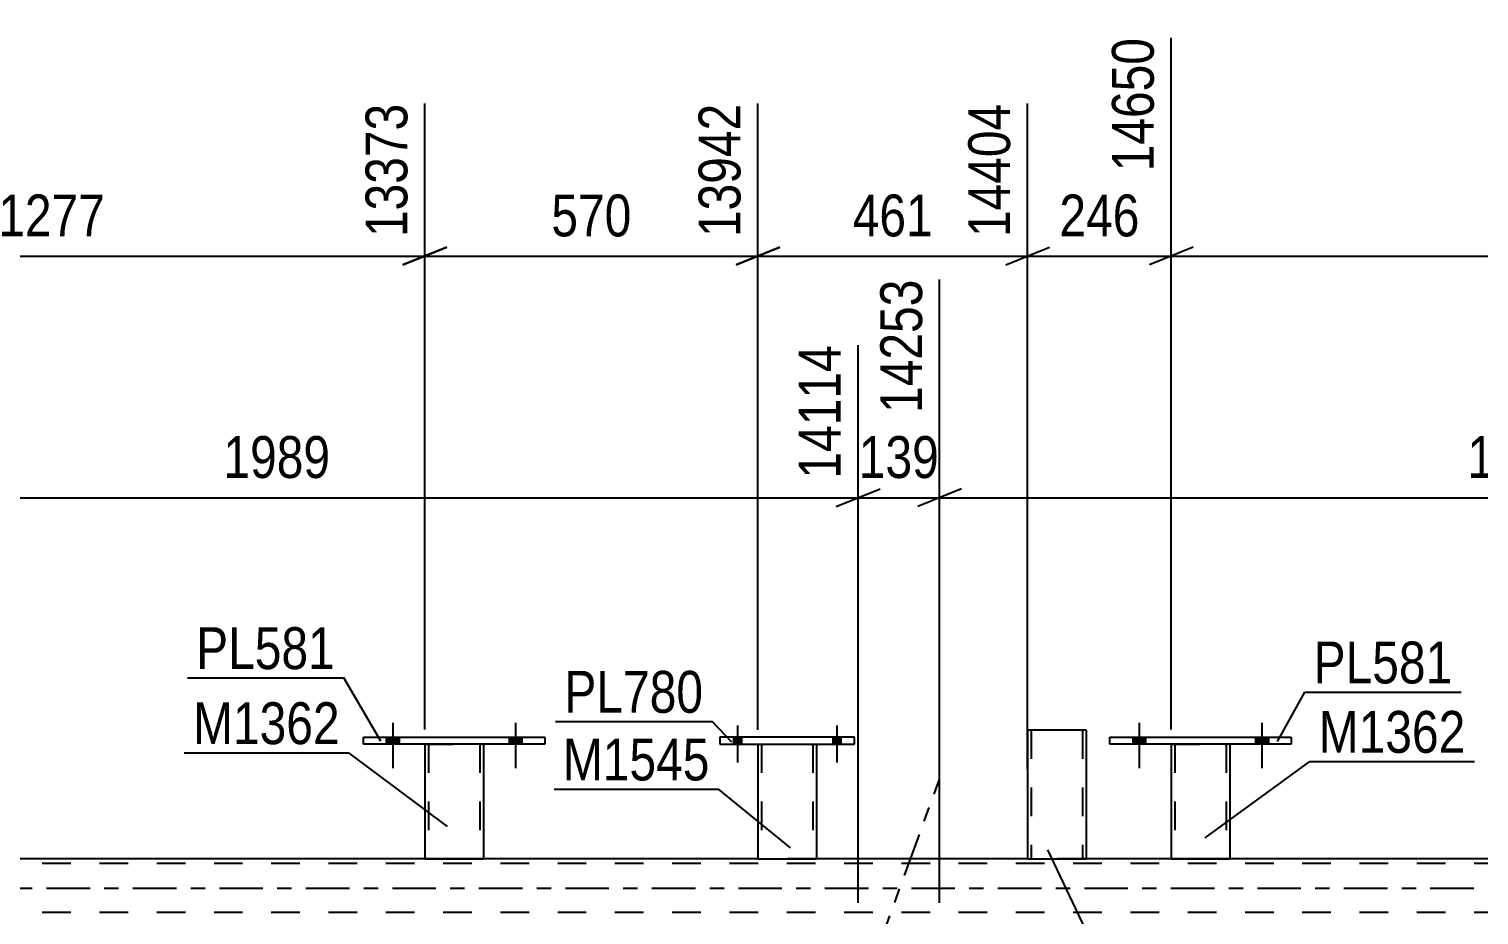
# Model space of a CAD drawing. Header units: millimetres. Extents: x 0 to 841, y 0 to 594.
# Drawn here: x 585.2 to 684.4, y 457.8 to 518.5 of the extents above; entities that cross this region are included whole.
import ezdxf

# ---------------------------------------------------------------- set-up
doc = ezdxf.new("R2010")
doc.units = ezdxf.units.MM
doc.linetypes.add('DXK_LINE_DOT2', pattern=[3.9198, 1.9599, -1.9599])
doc.linetypes.add('DXK_LINE_DOT3', pattern=[5.9187, 2.979, -0.9799, 0.9799, -0.9799])
doc.styles.add('Arial Narrow', font='ARIALN.TTF', dxfattribs={"height": 0.2})

# ---------------------------------------------------------------- blocks, each defined once
blk = doc.blocks.new('Bolt-318884928-4310 - 3851')
at = {"linetype": 'Continuous'}
for points in [[(633.364, 469.504), (633.924, 469.504), (633.924, 469.984), (633.364, 469.984)], [(633.364, 469.504), (633.924, 469.504), (633.924, 469.984), (633.364, 469.984)], [(640.164, 469.504), (640.724, 469.504), (640.724, 469.984), (640.164, 469.984)], [(640.164, 469.504), (640.724, 469.504), (640.724, 469.984), (640.164, 469.984)]]:
    blk.add_hatch(color=1, dxfattribs=at).paths.add_polyline_path(points)
at = {"color": 1, "linetype": 'Continuous'}
for p, q in [((633.644, 470.784), (633.644, 468.264)), ((633.644, 470.784), (633.644, 468.264)), ((640.444, 470.784), (640.444, 468.264)), ((640.444, 470.784), (640.444, 468.264)), ((633.364, 469.984), (633.364, 469.504)), ((633.364, 469.984), (633.364, 469.504)), ((633.924, 469.984), (633.924, 469.504)), ((633.924, 469.984), (633.924, 469.504)), ((640.164, 469.984), (640.164, 469.504)), ((640.164, 469.984), (640.164, 469.504)), ((640.724, 469.984), (640.724, 469.504)), ((640.724, 469.984), (640.724, 469.504))]:
    blk.add_line(p, q, dxfattribs=at)
blk = doc.blocks.new('Part-318884928-3867 - 3851')
at = {"color": 7, "linetype": 'DXK_LINE_DOT3'}
blk.add_line((596.489, 327.047), (647.45, 467.061), dxfattribs=at)
blk = doc.blocks.new('Bolt-318884928-4261 - 3851')
at = {"linetype": 'Continuous'}
for points in [[(660.691, 469.504), (661.571, 469.504), (661.571, 469.984), (660.691, 469.984)], [(669.091, 469.504), (669.971, 469.504), (669.971, 469.984), (669.091, 469.984)]]:
    blk.add_hatch(color=1, dxfattribs=at).paths.add_polyline_path(points)
at = {"color": 1, "linetype": 'Continuous'}
for p, q in [((661.131, 470.984), (661.131, 467.864)), ((669.531, 470.984), (669.531, 467.864)), ((660.691, 469.984), (660.691, 469.504)), ((661.571, 469.984), (661.571, 469.504)), ((669.091, 469.984), (669.091, 469.504)), ((669.971, 469.984), (669.971, 469.504))]:
    blk.add_line(p, q, dxfattribs=at)
blk = doc.blocks.new('Part-318884928-3918 - 3851')
at = {"color": 2, "linetype": 'Continuous'}
for p, q in [((635.044, 461.664), (277.051, 461.664)), ((653.497, 461.664), (639.044, 461.664)), ((740.892, 461.664), (657.497, 461.664))]:
    blk.add_line(p, q, dxfattribs=at)
at = {"color": 7, "linetype": 'DXK_LINE_DOT2'}
for p, q in [((639.044, 461.664), (635.044, 461.664)), ((657.497, 461.664), (653.497, 461.664)), ((740.892, 461.344), (77.347, 461.344)), ((740.892, 457.984), (77.347, 457.984))]:
    blk.add_line(p, q, dxfattribs=at)
at = {"color": 7, "linetype": 'DXK_LINE_DOT3'}
blk.add_line((77.347, 459.664), (740.892, 459.664), dxfattribs=at)
blk = doc.blocks.new('Part-318884928-4304 - 3851')
at = {"color": 2, "linetype": 'Continuous'}
for p, q in [((635.044, 469.504), (635.044, 461.658)), ((639.044, 469.504), (639.044, 461.658)), ((635.044, 461.658), (639.044, 461.658))]:
    blk.add_line(p, q, dxfattribs=at)
at = {"color": 7, "linetype": 'DXK_LINE_DOT2'}
for p, q in [((635.044, 469.504), (639.044, 469.504)), ((635.284, 469.504), (635.284, 461.658)), ((638.804, 469.504), (638.804, 461.658)), ((638.748, 461.658), (638.786, 461.658)), ((638.748, 461.658), (638.786, 461.658)), ((638.786, 461.658), (638.804, 461.658)), ((638.786, 461.658), (638.804, 461.658))]:
    blk.add_line(p, q, dxfattribs=at)
blk = doc.blocks.new('Part-318884928-4224 - 3851')
at = {"color": 2, "linetype": 'Continuous'}
for p, q in [((659.131, 469.984), (671.531, 469.984)), ((659.131, 469.504), (659.131, 469.984)), ((671.531, 469.504), (659.131, 469.504)), ((671.531, 469.984), (671.531, 469.504))]:
    blk.add_line(p, q, dxfattribs=at)
blk = doc.blocks.new('Part-318884928-4209 - 3851')
at = {"color": 7, "linetype": 'DXK_LINE_DOT2'}
for p, q in [((612.251, 469.507), (616.251, 469.507)), ((612.251, 469.504), (612.251, 469.507)), ((612.251, 469.507), (612.251, 469.504)), ((612.491, 469.507), (612.491, 461.667)), ((616.011, 469.507), (616.011, 461.667)), ((616.251, 469.507), (616.251, 469.504)), ((616.251, 469.504), (616.251, 469.507)), ((615.954, 461.667), (615.992, 461.667)), ((615.954, 461.667), (615.992, 461.667)), ((615.992, 461.667), (616.011, 461.667)), ((615.992, 461.667), (616.011, 461.667))]:
    blk.add_line(p, q, dxfattribs=at)
at = {"color": 2, "linetype": 'Continuous'}
for p, q in [((612.251, 469.504), (612.251, 461.667)), ((616.251, 469.504), (616.251, 461.667)), ((612.251, 461.667), (616.251, 461.667))]:
    blk.add_line(p, q, dxfattribs=at)
blk = doc.blocks.new('Part-318884928-4214 - 3851')
at = {"color": 2, "linetype": 'Continuous'}
for p, q in [((608.051, 469.984), (620.451, 469.984)), ((608.051, 469.504), (608.051, 469.984)), ((620.451, 469.504), (608.051, 469.504)), ((620.451, 469.984), (620.451, 469.504))]:
    blk.add_line(p, q, dxfattribs=at)
blk = doc.blocks.new('Part-318884928-4219 - 3851')
at = {"color": 7, "linetype": 'DXK_LINE_DOT2'}
for p, q in [((663.331, 469.507), (667.331, 469.507)), ((663.331, 469.504), (663.331, 469.507)), ((663.331, 469.507), (663.331, 469.504)), ((663.571, 469.507), (663.571, 461.667)), ((667.091, 469.507), (667.091, 461.667)), ((667.331, 469.507), (667.331, 469.504)), ((667.331, 469.504), (667.331, 469.507)), ((667.035, 461.667), (667.073, 461.667)), ((667.035, 461.667), (667.073, 461.667)), ((667.073, 461.667), (667.091, 461.667)), ((667.073, 461.667), (667.091, 461.667))]:
    blk.add_line(p, q, dxfattribs=at)
at = {"color": 2, "linetype": 'Continuous'}
for p, q in [((663.331, 469.504), (663.331, 461.667)), ((667.331, 469.504), (667.331, 461.667)), ((663.331, 461.667), (667.331, 461.667))]:
    blk.add_line(p, q, dxfattribs=at)
blk = doc.blocks.new('Bolt-318884928-4262 - 3851')
at = {"linetype": 'Continuous'}
for points in [[(660.691, 469.504), (661.571, 469.504), (661.571, 469.984), (660.691, 469.984)], [(669.091, 469.504), (669.971, 469.504), (669.971, 469.984), (669.091, 469.984)]]:
    blk.add_hatch(color=1, dxfattribs=at).paths.add_polyline_path(points)
at = {"color": 1, "linetype": 'Continuous'}
for p, q in [((661.131, 470.984), (661.131, 467.864)), ((669.531, 470.984), (669.531, 467.864)), ((660.691, 469.984), (660.691, 469.504)), ((661.571, 469.984), (661.571, 469.504)), ((669.091, 469.984), (669.091, 469.504)), ((669.971, 469.984), (669.971, 469.504))]:
    blk.add_line(p, q, dxfattribs=at)
blk = doc.blocks.new('Bolt-318884928-4275 - 3851')
at = {"linetype": 'Continuous'}
for points in [[(609.611, 469.504), (610.491, 469.504), (610.491, 469.984), (609.611, 469.984)], [(618.011, 469.504), (618.891, 469.504), (618.891, 469.984), (618.011, 469.984)]]:
    blk.add_hatch(color=1, dxfattribs=at).paths.add_polyline_path(points)
at = {"color": 1, "linetype": 'Continuous'}
for p, q in [((610.051, 470.984), (610.051, 467.864)), ((618.451, 470.984), (618.451, 467.864)), ((609.611, 469.984), (609.611, 469.504)), ((610.491, 469.984), (610.491, 469.504)), ((618.011, 469.984), (618.011, 469.504)), ((618.891, 469.984), (618.891, 469.504))]:
    blk.add_line(p, q, dxfattribs=at)
blk = doc.blocks.new('Bolt-318884928-4276 - 3851')
at = {"linetype": 'Continuous'}
for points in [[(609.611, 469.504), (610.491, 469.504), (610.491, 469.984), (609.611, 469.984)], [(618.011, 469.504), (618.891, 469.504), (618.891, 469.984), (618.011, 469.984)]]:
    blk.add_hatch(color=1, dxfattribs=at).paths.add_polyline_path(points)
at = {"color": 1, "linetype": 'Continuous'}
for p, q in [((610.051, 470.984), (610.051, 467.864)), ((618.451, 470.984), (618.451, 467.864)), ((609.611, 469.984), (609.611, 469.504)), ((610.491, 469.984), (610.491, 469.504)), ((618.011, 469.984), (618.011, 469.504)), ((618.891, 469.984), (618.891, 469.504))]:
    blk.add_line(p, q, dxfattribs=at)
blk = doc.blocks.new('Part-318884928-4309 - 3851')
at = {"color": 2, "linetype": 'Continuous'}
for p, q in [((632.444, 469.984), (632.444, 469.504)), ((641.644, 469.984), (632.444, 469.984)), ((632.444, 469.504), (641.644, 469.504)), ((641.644, 469.504), (641.644, 469.984))]:
    blk.add_line(p, q, dxfattribs=at)
blk = doc.blocks.new('Part-318884928-4315 - 3851')
at = {"color": 2, "linetype": 'Continuous'}
for p, q in [((653.497, 470.463), (653.497, 461.658)), ((657.497, 470.463), (653.497, 470.463)), ((657.497, 470.463), (657.497, 461.658)), ((653.497, 461.658), (657.497, 461.658))]:
    blk.add_line(p, q, dxfattribs=at)
at = {"color": 7, "linetype": 'DXK_LINE_DOT2'}
for p, q in [((653.737, 470.463), (653.737, 461.658)), ((657.461, 470.463), (657.017, 470.463)), ((657.187, 470.463), (657.201, 470.463)), ((657.201, 470.463), (657.239, 470.463)), ((657.239, 470.463), (657.257, 470.463)), ((657.257, 470.463), (657.257, 461.658)), ((657.239, 461.658), (657.201, 461.658)), ((657.239, 461.658), (657.201, 461.658)), ((657.257, 461.658), (657.239, 461.658)), ((657.239, 461.658), (657.257, 461.658))]:
    blk.add_line(p, q, dxfattribs=at)
blk = doc.blocks.new('StraightDimension-318884928-14206 - 3851')
at = {"color": 7, "linetype": 'Continuous'}
for p, q in [((663.331, 470.507), (663.331, 517.852)), ((714.412, 470.507), (714.412, 513.352)), ((664.831, 503.512), (661.831, 502.312)), ((712.912, 502.312), (715.912, 503.512)), ((663.331, 502.912), (714.412, 502.912))]:
    blk.add_line(p, q, dxfattribs=at)
at = {"color": 0}
blk.add_wipeout([(693.128, 503.662), (693.128, 507.862), (684.615, 507.862), (684.615, 503.662)], dxfattribs=at)
at = {"color": 3, "style": 'Arial Narrow'}
blk.add_text('1277', height=2.8633, dxfattribs=at).set_placement((685.215, 504.262))
at = {"color": 0, "linetype": 'Continuous'}
blk.add_wipeout([(713.812, 513.952), (709.612, 513.952), (709.612, 503.612), (713.812, 503.612)], dxfattribs=at)
at = {"color": 3, "linetype": 'Continuous', "style": 'Arial Narrow'}
blk.add_text('15927', height=2.8633, rotation=90.00021, dxfattribs=at).set_placement((713.212, 504.212))
blk = doc.blocks.new('StraightDimension-318884928-4436 - 3851')
at = {"color": 7, "linetype": 'Continuous'}
for p, q in [((647.476, 458.664), (647.476, 501.321)), ((641.901, 458.664), (641.901, 496.821)), ((640.401, 485.78), (643.401, 486.98)), ((641.901, 486.38), (647.476, 486.38)), ((648.976, 486.98), (645.976, 485.78))]:
    blk.add_line(p, q, dxfattribs=at)
at = {"color": 0}
blk.add_wipeout([(648.031, 487.13), (648.031, 491.33), (641.346, 491.33), (641.346, 487.13)], dxfattribs=at)
at = {"color": 3, "style": 'Arial Narrow'}
blk.add_text('139', height=2.8633, dxfattribs=at).set_placement((641.946, 487.73))
at = {"color": 0, "linetype": 'Continuous'}
blk.add_wipeout([(646.876, 501.921), (642.676, 501.921), (642.676, 491.58), (646.876, 491.58)], dxfattribs=at)
at = {"color": 3, "linetype": 'Continuous', "style": 'Arial Narrow'}
blk.add_text('14253', height=2.8633, rotation=90.00021, dxfattribs=at).set_placement((646.276, 492.18))
blk = doc.blocks.new('StraightDimension-318884928-4416 - 3851')
at = {"color": 7, "linetype": 'Continuous'}
for p, q in [((647.476, 458.664), (647.476, 501.321)), ((727.035, 458.664), (727.035, 496.821)), ((648.976, 486.98), (645.976, 485.78)), ((647.476, 486.38), (727.035, 486.38)), ((725.535, 485.78), (728.535, 486.98))]:
    blk.add_line(p, q, dxfattribs=at)
at = {"color": 0}
blk.add_wipeout([(691.512, 487.13), (691.512, 491.33), (682.999, 491.33), (682.999, 487.13)], dxfattribs=at)
at = {"color": 3, "style": 'Arial Narrow'}
blk.add_text('1989', height=2.8633, dxfattribs=at).set_placement((683.599, 487.73))
at = {"color": 0, "linetype": 'Continuous'}
blk.add_wipeout([(726.435, 497.421), (722.235, 497.421), (722.235, 487.08), (726.435, 487.08)], dxfattribs=at)
at = {"color": 3, "linetype": 'Continuous', "style": 'Arial Narrow'}
blk.add_text('16242', height=2.8633, rotation=90.00021, dxfattribs=at).set_placement((725.835, 487.68))
blk = doc.blocks.new('StraightDimension-318884928-4455 - 3851')
at = {"color": 7, "linetype": 'Continuous'}
for p, q in [((562.342, 458.664), (562.342, 501.321)), ((641.901, 458.664), (641.901, 496.821)), ((563.842, 486.98), (560.842, 485.78)), ((562.342, 486.38), (641.901, 486.38)), ((640.401, 485.78), (643.401, 486.98))]:
    blk.add_line(p, q, dxfattribs=at)
at = {"color": 0}
blk.add_wipeout([(606.378, 487.13), (606.378, 491.33), (597.865, 491.33), (597.865, 487.13)], dxfattribs=at)
at = {"color": 3, "style": 'Arial Narrow'}
blk.add_text('1989', height=2.8633, dxfattribs=at).set_placement((598.465, 487.73))
at = {"color": 0, "linetype": 'Continuous'}
blk.add_wipeout([(641.301, 497.421), (637.101, 497.421), (637.101, 487.08), (641.301, 487.08)], dxfattribs=at)
at = {"color": 3, "linetype": 'Continuous', "style": 'Arial Narrow'}
blk.add_text('14114', height=2.8633, rotation=90.00021, dxfattribs=at).set_placement((640.701, 487.68))
blk = doc.blocks.new('StraightDimension-318884928-14209 - 3851')
at = {"color": 7, "linetype": 'Continuous'}
for p, q in [((612.251, 470.507), (612.251, 513.352)), ((635.044, 470.505), (635.044, 513.352)), ((613.751, 503.512), (610.751, 502.312)), ((633.544, 502.312), (636.544, 503.512)), ((612.251, 502.912), (635.044, 502.912))]:
    blk.add_line(p, q, dxfattribs=at)
at = {"color": 0}
blk.add_wipeout([(626.99, 503.662), (626.99, 507.862), (620.305, 507.862), (620.305, 503.662)], dxfattribs=at)
at = {"color": 3, "style": 'Arial Narrow'}
blk.add_text('570', height=2.8633, dxfattribs=at).set_placement((620.905, 504.262))
at = {"color": 0, "linetype": 'Continuous'}
blk.add_wipeout([(634.444, 513.952), (630.244, 513.952), (630.244, 503.612), (634.444, 503.612)], dxfattribs=at)
at = {"color": 3, "linetype": 'Continuous', "style": 'Arial Narrow'}
blk.add_text('13942', height=2.8633, rotation=90.00021, dxfattribs=at).set_placement((633.844, 504.212))
blk = doc.blocks.new('StraightDimension-318884928-14207 - 3851')
at = {"color": 7, "linetype": 'Continuous'}
for p, q in [((663.331, 470.507), (663.331, 517.852)), ((653.497, 467.774), (653.497, 513.352)), ((651.997, 502.312), (654.997, 503.512)), ((664.831, 503.512), (661.831, 502.312)), ((653.497, 502.912), (663.331, 502.912))]:
    blk.add_line(p, q, dxfattribs=at)
at = {"color": 0}
blk.add_wipeout([(661.756, 503.662), (661.756, 507.862), (655.072, 507.862), (655.072, 503.662)], dxfattribs=at)
at = {"color": 3, "style": 'Arial Narrow'}
blk.add_text('246', height=2.8633, dxfattribs=at).set_placement((655.672, 504.262))
at = {"color": 0, "linetype": 'Continuous'}
blk.add_wipeout([(662.731, 518.452), (658.531, 518.452), (658.531, 508.112), (662.731, 508.112)], dxfattribs=at)
at = {"color": 3, "linetype": 'Continuous', "style": 'Arial Narrow'}
blk.add_text('14650', height=2.8633, rotation=90.00021, dxfattribs=at).set_placement((662.131, 508.712))
blk = doc.blocks.new('StraightDimension-318884928-14208 - 3851')
at = {"color": 7, "linetype": 'Continuous'}
for p, q in [((635.044, 470.505), (635.044, 513.352)), ((653.497, 467.774), (653.497, 513.352)), ((636.544, 503.512), (633.544, 502.312)), ((651.997, 502.312), (654.997, 503.512)), ((635.044, 502.912), (653.497, 502.912))]:
    blk.add_line(p, q, dxfattribs=at)
at = {"color": 0}
blk.add_wipeout([(647.613, 503.662), (647.613, 507.862), (640.929, 507.862), (640.929, 503.662)], dxfattribs=at)
at = {"color": 3, "style": 'Arial Narrow'}
blk.add_text('461', height=2.8633, dxfattribs=at).set_placement((641.529, 504.262))
at = {"color": 0, "linetype": 'Continuous'}
blk.add_wipeout([(652.897, 513.952), (648.697, 513.952), (648.697, 503.612), (652.897, 503.612)], dxfattribs=at)
at = {"color": 3, "linetype": 'Continuous', "style": 'Arial Narrow'}
blk.add_text('14404', height=2.8633, rotation=90.00021, dxfattribs=at).set_placement((652.297, 504.212))
blk = doc.blocks.new('StraightDimension-318884928-14210 - 3851')
at = {"color": 7, "linetype": 'Continuous'}
for p, q in [((561.17, 470.507), (561.17, 513.352)), ((612.251, 470.507), (612.251, 513.352)), ((562.67, 503.512), (559.67, 502.312)), ((610.751, 502.312), (613.751, 503.512)), ((561.17, 502.912), (612.251, 502.912))]:
    blk.add_line(p, q, dxfattribs=at)
at = {"color": 0}
blk.add_wipeout([(590.967, 503.662), (590.967, 507.862), (582.454, 507.862), (582.454, 503.662)], dxfattribs=at)
at = {"color": 3, "style": 'Arial Narrow'}
blk.add_text('1277', height=2.8633, dxfattribs=at).set_placement((583.054, 504.262))
at = {"color": 0, "linetype": 'Continuous'}
blk.add_wipeout([(611.651, 513.952), (607.451, 513.952), (607.451, 503.612), (611.651, 503.612)], dxfattribs=at)
at = {"color": 3, "linetype": 'Continuous', "style": 'Arial Narrow'}
blk.add_text('13373', height=2.8633, rotation=90.00021, dxfattribs=at).set_placement((611.051, 504.212))
blk = doc.blocks.new('Mark-318884928-4210 - 3851')
at = {"color": 30, "linetype": 'Continuous'}
for p in [(595.998, 474.05), (609.24, 469.723)]:
    blk.add_line(p, (606.702, 474.05), dxfattribs=at)
at = {"color": 0}
blk.add_wipeout([(606.102, 474.65), (606.102, 477.65), (596.598, 477.65), (596.598, 474.65)], dxfattribs=at)
blk.add_wipeout([(606.102, 474.65), (606.102, 477.65), (596.598, 477.65), (596.598, 474.65)], dxfattribs=at)
at = {"color": 3, "style": 'Arial Narrow'}
blk.add_text('PL581', height=2.8633, dxfattribs=at).set_placement((596.598, 474.65))
blk = doc.blocks.new('Mark-318884928-4205 - 3851')
at = {"color": 30, "linetype": 'Continuous'}
for p in [(595.785, 468.917), (613.803, 463.877)]:
    blk.add_line(p, (607.036, 468.917), dxfattribs=at)
at = {"color": 0}
blk.add_wipeout([(606.436, 469.517), (606.436, 472.517), (596.385, 472.517), (596.385, 469.517)], dxfattribs=at)
blk.add_wipeout([(606.436, 469.517), (606.436, 472.517), (596.385, 472.517), (596.385, 469.517)], dxfattribs=at)
at = {"color": 3, "style": 'Arial Narrow'}
blk.add_text('M1362', height=2.8633, dxfattribs=at).set_placement((596.385, 469.517))
blk = doc.blocks.new('Mark-318884928-4215 - 3851')
at = {"color": 30, "linetype": 'Continuous'}
for p, q in [((665.637, 463.112), (672.818, 468.322)), ((672.818, 468.322), (684.07, 468.322))]:
    blk.add_line(p, q, dxfattribs=at)
at = {"color": 0}
blk.add_wipeout([(683.47, 468.922), (683.47, 471.922), (673.418, 471.922), (673.418, 468.922)], dxfattribs=at)
blk.add_wipeout([(683.47, 468.922), (683.47, 471.922), (673.418, 471.922), (673.418, 468.922)], dxfattribs=at)
at = {"color": 3, "style": 'Arial Narrow'}
blk.add_text('M1362', height=2.8633, dxfattribs=at).set_placement((673.418, 468.922))
blk = doc.blocks.new('Mark-318884928-4220 - 3851')
at = {"color": 30, "linetype": 'Continuous'}
for p, q in [((670.606, 469.688), (672.469, 473.072)), ((672.469, 473.072), (683.173, 473.072))]:
    blk.add_line(p, q, dxfattribs=at)
at = {"color": 0}
blk.add_wipeout([(682.573, 473.672), (682.573, 476.672), (673.069, 476.672), (673.069, 473.672)], dxfattribs=at)
blk.add_wipeout([(682.573, 473.672), (682.573, 476.672), (673.069, 476.672), (673.069, 473.672)], dxfattribs=at)
at = {"color": 3, "style": 'Arial Narrow'}
blk.add_text('PL581', height=2.8633, dxfattribs=at).set_placement((673.069, 473.672))
blk = doc.blocks.new('Mark-318884928-4300 - 3851')
at = {"color": 30, "linetype": 'Continuous'}
for p in [(621.094, 466.434), (637.268, 462.421)]:
    blk.add_line(p, (632.346, 466.434), dxfattribs=at)
at = {"color": 0}
blk.add_wipeout([(631.746, 467.034), (631.746, 470.034), (621.694, 470.034), (621.694, 467.034)], dxfattribs=at)
blk.add_wipeout([(631.746, 467.034), (631.746, 470.034), (621.694, 470.034), (621.694, 467.034)], dxfattribs=at)
at = {"color": 3, "style": 'Arial Narrow'}
blk.add_text('M1545', height=2.8633, dxfattribs=at).set_placement((621.694, 467.034))
blk = doc.blocks.new('Mark-318884928-4305 - 3851')
at = {"color": 30, "linetype": 'Continuous'}
for p in [(621.199, 471.062), (633.251, 469.642)]:
    blk.add_line(p, (631.903, 471.062), dxfattribs=at)
at = {"color": 0}
blk.add_wipeout([(631.303, 471.662), (631.303, 474.662), (621.799, 474.662), (621.799, 471.662)], dxfattribs=at)
blk.add_wipeout([(631.303, 471.662), (631.303, 474.662), (621.799, 474.662), (621.799, 471.662)], dxfattribs=at)
at = {"color": 3, "style": 'Arial Narrow'}
blk.add_text('PL780', height=2.8633, dxfattribs=at).set_placement((621.799, 471.662))
blk = doc.blocks.new('Mark-318884928-4311 - 3851')
at = {"color": 30, "linetype": 'Continuous'}
for p, q in [((654.855, 462.281), (660.036, 451.389)), ((660.036, 451.389), (671.287, 451.389))]:
    blk.add_line(p, q, dxfattribs=at)
at = {"color": 0}
blk.add_wipeout([(670.687, 451.989), (670.687, 454.989), (660.636, 454.989), (660.636, 451.989)], dxfattribs=at)
blk.add_wipeout([(670.687, 451.989), (670.687, 454.989), (660.636, 454.989), (660.636, 451.989)], dxfattribs=at)
at = {"color": 3, "style": 'Arial Narrow'}
blk.add_text('M1535', height=2.8633, dxfattribs=at).set_placement((660.636, 451.989))

msp = doc.modelspace()

# ---------------------------------------------------------------- block references
for name in ['Bolt-318884928-4275 - 3851', 'Bolt-318884928-4276 - 3851', 'Bolt-318884928-4310 - 3851', 'Part-318884928-4315 - 3851', 'Bolt-318884928-4261 - 3851', 'Bolt-318884928-4262 - 3851', 'Part-318884928-4214 - 3851', 'Part-318884928-4209 - 3851', 'Part-318884928-4309 - 3851', 'Part-318884928-4304 - 3851', 'Part-318884928-4224 - 3851', 'Part-318884928-4219 - 3851', 'Part-318884928-3867 - 3851', 'Part-318884928-3918 - 3851']:
    msp.add_blockref(name, (0, 0))

# ---------------------------------------------------------------- next in the draw order: block references
for name in ['StraightDimension-318884928-14206 - 3851', 'StraightDimension-318884928-4436 - 3851']:
    msp.add_blockref(name, (0, 0))

# ---------------------------------------------------------------- next in the draw order: block references
for name in ['StraightDimension-318884928-4455 - 3851', 'StraightDimension-318884928-4416 - 3851']:
    msp.add_blockref(name, (0, 0))

# ---------------------------------------------------------------- next in the draw order: block references
for name in ['StraightDimension-318884928-14207 - 3851', 'StraightDimension-318884928-14209 - 3851', 'Mark-318884928-4215 - 3851', 'Mark-318884928-4311 - 3851']:
    msp.add_blockref(name, (0, 0))

# ---------------------------------------------------------------- next in the draw order: block references
for name in ['StraightDimension-318884928-14210 - 3851', 'StraightDimension-318884928-14208 - 3851', 'Mark-318884928-4220 - 3851']:
    msp.add_blockref(name, (0, 0))

# ---------------------------------------------------------------- next in the draw order: block references
for name in ['Mark-318884928-4210 - 3851', 'Mark-318884928-4300 - 3851']:
    msp.add_blockref(name, (0, 0))

# ---------------------------------------------------------------- next in the draw order: block references
for name in ['Mark-318884928-4305 - 3851', 'Mark-318884928-4205 - 3851']:
    msp.add_blockref(name, (0, 0))

doc.saveas('drawing.dxf')
